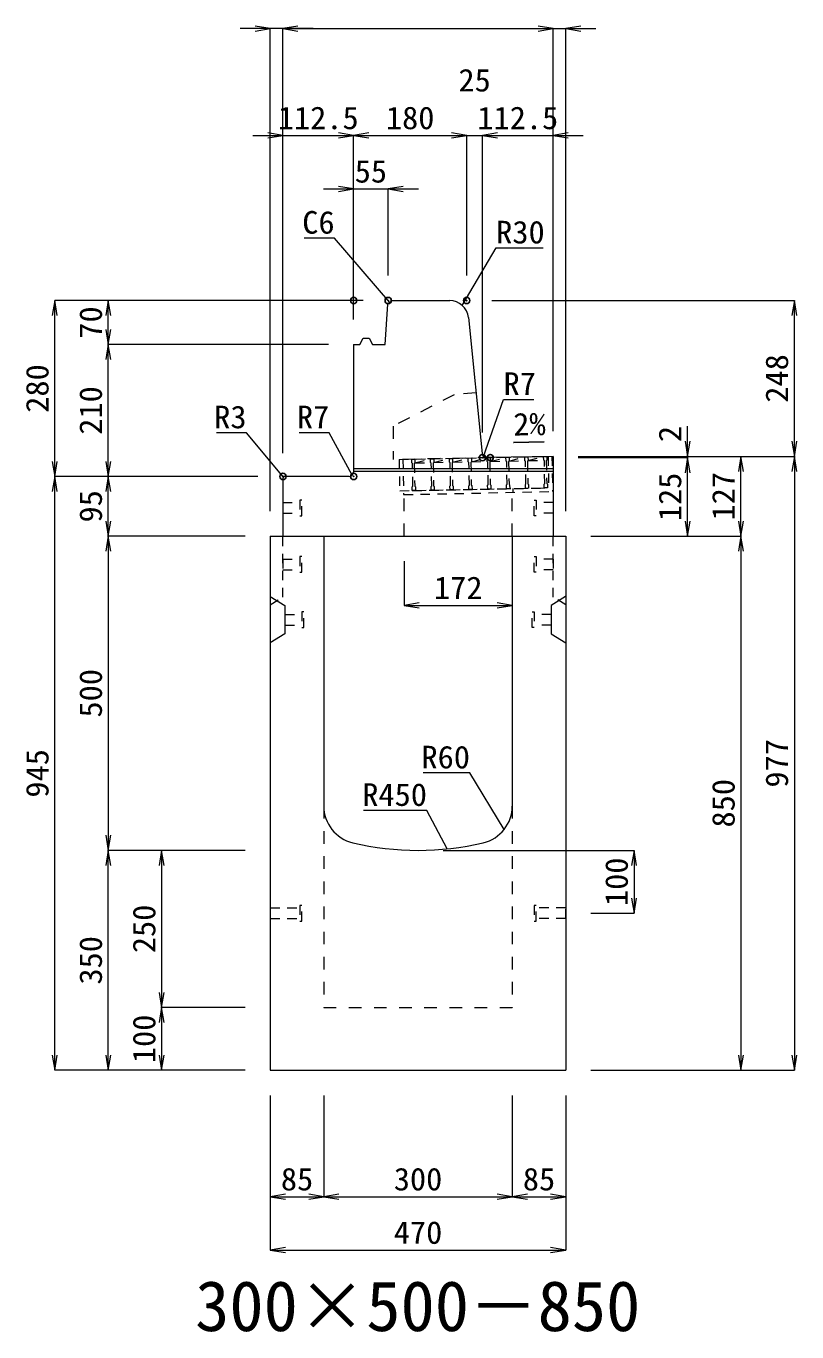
# Model space of a CAD drawing. Units: millimetres at full size; some dimension numbers follow another scale. Extents: x -18734 to 51600, y -18820 to 17820.
# Drawn here: x 4776 to 6003, y -11986 to -9908 of the extents above; entities that cross this region are included whole.
import ezdxf
from ezdxf.enums import TextEntityAlignment as Align

# ---------------------------------------------------------------- set-up
doc = ezdxf.new("R2010")
doc.units = ezdxf.units.MM
doc.header["$LTSCALE"] = 20
doc.header["$PDMODE"] = 32
doc.header["$PDSIZE"] = 10
doc.linetypes.add('USER1', pattern=[2, 1, -1])
doc.linetypes.add('USER2', pattern=[1.35, 0.75, -0.6])
for name, color, linetype, lineweight in [('インサート', 3, 'USER2', 9), ('グレーチング', 7, 'USER2', 5), ('受枠', 3, 'USER2', 9), ('寸法線', 7, 'Continuous', 13), ('引出線', 4, 'Continuous', 13), ('本体', 2, 'Continuous', 13), ('目地', 132, 'Continuous', 5)]:
    doc.layers.add(name, color=color, linetype=linetype, lineweight=lineweight)
doc.layers.add('作業エリア', color=11, linetype='Continuous')
doc.layers.add('文字', color=7, linetype='Continuous')
doc.styles.add('ＭＳ 明朝', font='')
doc.styles.get('ＭＳ 明朝').set_extended_font_data('MS Mincho')

# ---------------------------------------------------------------- blocks, each defined once
blk = doc.blocks.new('open_arrow')
at = {"color": 0, "linetype": 'Continuous', "lineweight": -2}
blk.add_lwpolyline([(7.5, 1.25), (0, 0), (7.5, -1.25)], dxfattribs=at)

msp = doc.modelspace()

# ---------------------------------------------------------------- linework, layer by layer
at = {"layer": 'インサート'}
for p, q in [((5185, -10666.5), (5212, -10666.5)), ((5185, -10666.5), (5185, -10683.5)), ((5215, -10662.5), (5212, -10662.5)), ((5212, -10662.5), (5212, -10687.5)), ((5215, -10687.5), (5215, -10662.5)), ((5585, -10662.5), (5588, -10662.5)), ((5585, -10687.5), (5585, -10662.5)), ((5588, -10662.5), (5588, -10687.5)), ((5615, -10666.5), (5588, -10666.5)), ((5615, -10666.5), (5615, -10683.5)), ((5185, -10683.5), (5212, -10683.5)), ((5212, -10687.5), (5215, -10687.5)), ((5588, -10687.5), (5585, -10687.5)), ((5615, -10683.5), (5588, -10683.5)), ((5185, -10756.5), (5212, -10756.5)), ((5185, -10756.5), (5185, -10773.5)), ((5215, -10752.5), (5212, -10752.5)), ((5212, -10752.5), (5212, -10777.5)), ((5215, -10777.5), (5215, -10752.5)), ((5585, -10752.5), (5588, -10752.5)), ((5585, -10777.5), (5585, -10752.5)), ((5588, -10752.5), (5588, -10777.5)), ((5615, -10756.5), (5588, -10756.5)), ((5615, -10756.5), (5615, -10773.5)), ((5185, -10773.5), (5212, -10773.5)), ((5212, -10777.5), (5215, -10777.5)), ((5588, -10777.5), (5585, -10777.5)), ((5615, -10773.5), (5588, -10773.5)), ((5188.2, -10844.5), (5215.2, -10844.5)), ((5188.2, -10844.5), (5188.2, -10861.5)), ((5218.2, -10840.5), (5215.2, -10840.5)), ((5215.2, -10840.5), (5215.2, -10865.5)), ((5218.2, -10865.5), (5218.2, -10840.5)), ((5581.8, -10840.5), (5584.8, -10840.5)), ((5581.8, -10865.5), (5581.8, -10840.5)), ((5584.8, -10840.5), (5584.8, -10865.5)), ((5611.8, -10844.5), (5584.8, -10844.5)), ((5611.8, -10844.5), (5611.8, -10861.5)), ((5188.2, -10861.5), (5215.2, -10861.5)), ((5215.2, -10865.5), (5218.2, -10865.5)), ((5584.8, -10865.5), (5581.8, -10865.5)), ((5611.8, -10861.5), (5584.8, -10861.5)), ((5165, -11311.5), (5212, -11311.5)), ((5165, -11311.5), (5165, -11328.5)), ((5215, -11307.5), (5212, -11307.5)), ((5212, -11307.5), (5212, -11332.5)), ((5215, -11332.5), (5215, -11307.5)), ((5588, -11307.5), (5585, -11307.5)), ((5585, -11307.5), (5585, -11332.5)), ((5588, -11332.5), (5588, -11307.5)), ((5635, -11311.5), (5588, -11311.5)), ((5635, -11328.5), (5635, -11311.5)), ((5165, -11328.5), (5212, -11328.5)), ((5212, -11332.5), (5215, -11332.5)), ((5585, -11332.5), (5588, -11332.5)), ((5635, -11328.5), (5588, -11328.5))]:
    msp.add_line(p, q, dxfattribs=at)
at = {"layer": 'グレーチング'}
for p, q in [((5389.92, -10597.5), (5604.88, -10593.2)), ((5395.04, -10603.4), (5419.92, -10596.9)), ((5425.04, -10602.8), (5449.91, -10596.3)), ((5455.03, -10602.2), (5479.91, -10595.7)), ((5485.03, -10601.6), (5509.9, -10595.1)), ((5515.02, -10601), (5539.89, -10594.5)), ((5545.01, -10600.4), (5569.89, -10593.9)), ((5575.01, -10599.8), (5599.88, -10593.3)), ((5395.04, -10603.4), (5420.04, -10602.9)), ((5425.04, -10602.8), (5450.03, -10602.3)), ((5455.03, -10602.2), (5480.03, -10601.7)), ((5485.03, -10601.6), (5510.02, -10601.1)), ((5515.02, -10601), (5540.01, -10600.5)), ((5545.01, -10600.4), (5570.01, -10599.9)), ((5575.01, -10599.8), (5600, -10599.3)), ((5390.92, -10647.49), (5605.88, -10643.19))]:
    msp.add_line(p, q, dxfattribs=at)
for points in [[(5389.92, -10597.5), (5394.92, -10597.4), (5395.04, -10603.4), (5394.06, -10604.42), (5394.78, -10640.41), (5395.8, -10641.39), (5395.92, -10647.39), (5390.92, -10647.49), (5390.8, -10641.49), (5391.78, -10640.47), (5391.06, -10604.48), (5390.04, -10603.5)], [(5419.92, -10596.9), (5424.92, -10596.8), (5425.04, -10602.8), (5424.06, -10603.82), (5424.78, -10639.81), (5425.8, -10640.79), (5425.92, -10646.79), (5420.92, -10646.89), (5420.8, -10640.89), (5421.78, -10639.87), (5421.06, -10603.88), (5420.04, -10602.9)], [(5449.91, -10596.3), (5454.91, -10596.2), (5455.03, -10602.2), (5454.05, -10603.22), (5454.77, -10639.21), (5455.79, -10640.19), (5455.91, -10646.19), (5450.91, -10646.29), (5450.79, -10640.29), (5451.77, -10639.27), (5451.05, -10603.28), (5450.03, -10602.3)], [(5479.91, -10595.7), (5484.91, -10595.6), (5485.03, -10601.6), (5484.05, -10602.62), (5484.77, -10638.61), (5485.79, -10639.59), (5485.91, -10645.59), (5480.91, -10645.69), (5480.79, -10639.69), (5481.77, -10638.67), (5481.05, -10602.68), (5480.03, -10601.7)], [(5509.9, -10595.1), (5514.9, -10595), (5515.02, -10601), (5514.04, -10602.02), (5514.76, -10638.01), (5515.78, -10638.99), (5515.9, -10644.99), (5510.9, -10645.09), (5510.78, -10639.09), (5511.76, -10638.07), (5511.04, -10602.08), (5510.02, -10601.1)], [(5539.89, -10594.5), (5544.89, -10594.4), (5545.01, -10600.4), (5544.03, -10601.42), (5544.75, -10637.41), (5545.77, -10638.39), (5545.89, -10644.39), (5540.89, -10644.49), (5540.77, -10638.49), (5541.75, -10637.47), (5541.03, -10601.48), (5540.01, -10600.5)], [(5569.89, -10593.9), (5574.89, -10593.8), (5575.01, -10599.8), (5574.03, -10600.82), (5574.75, -10636.81), (5575.77, -10637.79), (5575.89, -10643.79), (5570.89, -10643.89), (5570.77, -10637.89), (5571.75, -10636.87), (5571.03, -10600.88), (5570.01, -10599.9)], [(5599.88, -10593.3), (5604.88, -10593.2), (5605, -10599.2), (5604.02, -10600.22), (5604.74, -10636.21), (5605.76, -10637.19), (5605.88, -10643.19), (5600.88, -10643.29), (5600.76, -10637.29), (5601.74, -10636.27), (5601.02, -10600.28), (5600, -10599.3)]]:
    msp.add_lwpolyline(points, close=True, dxfattribs=at)
at = {"layer": '作業エリア'}
for p in [(5297.5, -10345), (5352.5, -10345), (5477.5, -10345), (5502.5, -10595), (5515, -10595), (5185, -10625), (5297.5, -10625)]:
    msp.add_point(p, dxfattribs=at)
at = {"layer": '受枠'}
for p, q in [((5369.93, -10597.9), (5612.88, -10593.04)), ((5375.93, -10597.78), (5377.05, -10653.77)), ((5606.88, -10593.16), (5607.88, -10643.15)), ((5612.88, -10593.04), (5614, -10649.03)), ((5369.93, -10597.9), (5370.93, -10647.89)), ((5370.93, -10647.89), (5607.88, -10643.15)), ((5377.05, -10653.77), (5614, -10649.03)), ((5550.89, -10644.29), (5551.01, -10650.29))]:
    msp.add_line(p, q, dxfattribs=at)
at = {"layer": '寸法線'}
for p, q in [((5233, -9912.31), (5117, -9912.31)), ((5165, -10680), (5165, -9912.31)), ((5185, -9912.31), (5615, -9912.31)), ((5185, -10588), (5185, -9912.31)), ((5185, -10588), (5185, -9912.31)), ((5567, -9912.31), (5683, -9912.31)), ((5615, -10553), (5615, -9912.31)), ((5615, -10553), (5615, -9912.31)), ((5635, -10680), (5635, -9912.31)), ((5137, -10082.31), (5297.5, -10082.31)), ((5185, -10588), (5185, -10082.31)), ((5297.5, -10082.31), (5477.5, -10082.31)), ((5297.5, -10375), (5297.5, -10082.31)), ((5297.5, -10375), (5297.5, -10082.31)), ((5429.5, -10082.31), (5550.5, -10082.31)), ((5477.5, -10305), (5477.5, -10082.31)), ((5477.5, -10305), (5477.5, -10082.31)), ((5502.5, -10555), (5502.5, -10082.31)), ((5502.5, -10082.31), (5663, -10082.31)), ((5502.5, -10555), (5502.5, -10082.31)), ((5615, -10553), (5615, -10082.31)), ((5249.5, -10167.31), (5400.5, -10167.31)), ((5297.5, -10375), (5297.5, -10167.31)), ((5352.5, -10305), (5352.5, -10167.31)), ((4822.06, -10625), (4822.06, -10345)), ((5312.5, -10345), (4822.06, -10345)), ((4907.06, -10415), (4907.06, -10345)), ((5312.5, -10345), (4907.06, -10345)), ((5517.5, -10345), (5998.78, -10345)), ((5998.78, -10593), (5998.78, -10345)), ((4907.06, -10625), (4907.06, -10415)), ((5257.5, -10415), (4907.06, -10415)), ((5257.5, -10415), (4907.06, -10415)), ((5828.78, -10643), (5828.78, -10545)), ((5655, -10593), (5998.78, -10593)), ((5655, -10593), (5913.78, -10593)), ((5655, -10593), (5828.78, -10593)), ((5655, -10593), (5998.78, -10593)), ((5655, -10595), (5828.78, -10595)), ((5655, -10595), (5828.78, -10595)), ((5828.78, -10720), (5828.78, -10595)), ((5913.78, -10720), (5913.78, -10593)), ((5998.78, -10593), (5998.78, -11570)), ((4822.06, -11570), (4822.06, -10625)), ((5145, -10625), (4822.06, -10625)), ((5145, -10625), (4822.06, -10625)), ((4907.06, -10720), (4907.06, -10625)), ((5145, -10625), (4907.06, -10625)), ((5145, -10625), (4907.06, -10625)), ((4907.06, -10720), (4907.06, -11220)), ((5125, -10720), (4907.06, -10720)), ((5125, -10720), (4907.06, -10720)), ((5675, -10720), (5913.78, -10720)), ((5675, -10720), (5913.78, -10720)), ((5675, -10720), (5828.78, -10720)), ((5913.78, -10720), (5913.78, -11570)), ((5378, -10760), (5378, -10830.23)), ((5378, -10830.23), (5550, -10830.23)), ((5125, -11220), (4907.06, -11220)), ((4907.06, -11570), (4907.06, -11220)), ((5125, -11220), (4907.06, -11220)), ((4992.06, -11220), (4992.06, -11470)), ((5125, -11220), (4992.06, -11220)), ((5440, -11220), (5743.78, -11220)), ((5743.78, -11220), (5743.78, -11320)), ((5675, -11320), (5743.78, -11320)), ((5125, -11470), (4992.06, -11470)), ((4992.06, -11470), (4992.06, -11570)), ((5125, -11470), (4992.06, -11470)), ((5125, -11570), (4822.06, -11570)), ((5125, -11570), (4907.06, -11570)), ((5125, -11570), (4992.06, -11570)), ((5675, -11570), (5913.78, -11570)), ((5675, -11570), (5998.78, -11570)), ((5165, -11610), (5165, -11771.16)), ((5165, -11610), (5165, -11856.16)), ((5250, -11610), (5250, -11771.16)), ((5250, -11610), (5250, -11771.16)), ((5550, -11610), (5550, -11771.16)), ((5550, -11610), (5550, -11771.16)), ((5635, -11610), (5635, -11771.16)), ((5635, -11610), (5635, -11856.16)), ((5165, -11771.16), (5250, -11771.16)), ((5250, -11771.16), (5550, -11771.16)), ((5550, -11771.16), (5635, -11771.16)), ((5165, -11856.16), (5635, -11856.16))]:
    msp.add_line(p, q, dxfattribs=at)
at = {"layer": '引出線'}
for points in [[(5355.29, -10347.99), (5267.27, -10245.82), (5218.92, -10245.82)], [(5470.48, -10352.76), (5524.33, -10261.36), (5599, -10261.36)], [(5504.14, -10593.19), (5536.08, -10502.42), (5584.01, -10502.42)], [(5185.88, -10625.88), (5127.15, -10555.51), (5079.43, -10555.51)], [(5295.45, -10622.95), (5258.75, -10555.51), (5210.82, -10555.51)], [(5552.12, -10570.88), (5600.83, -10569.9), (5552.08, -10570.88)], [(5537.07, -11186.68), (5482.66, -11096.79), (5407.98, -11096.79)], [(5446.44, -11217.6), (5414.22, -11156.45), (5313.21, -11156.45)]]:
    msp.add_lwpolyline(points, dxfattribs=at)
at = {"layer": '本体'}
for p, q in [((5352.07, -10350.98), (5358.5, -10345)), ((5358.5, -10345), (5450.35, -10345)), ((5347.5, -10415), (5352.07, -10350.98)), ((5480.2, -10372.01), (5501.87, -10588.7)), ((5307.5, -10415), (5312.5, -10405)), ((5312.5, -10405), (5322.5, -10405)), ((5322.5, -10405), (5327.5, -10415)), ((5297.5, -10415), (5297.5, -10618)), ((5297.5, -10415), (5307.5, -10415)), ((5327.5, -10415), (5347.5, -10415)), ((5515, -10595), (5508.83, -10595)), ((5615, -10593), (5515, -10595)), ((5615, -10593), (5615, -10720)), ((5185, -10628), (5185, -10720)), ((5290.5, -10625), (5188, -10625)), ((5165, -10720), (5165, -11570)), ((5165, -10720), (5250, -10720)), ((5185, -10720), (5615, -10720)), ((5250, -10720), (5250, -11149.47)), ((5550, -10720), (5635, -10720)), ((5550, -10720), (5550, -11149.47)), ((5635, -10720), (5635, -11570)), ((5165, -11570), (5635, -11570))]:
    msp.add_line(p, q, dxfattribs=at)
at = {"layer": '本体', "linetype": 'USER1'}
for p, q in [((5492.2, -10492), (5457.5, -10495)), ((5457.5, -10495), (5360.5, -10545)), ((5360.5, -10545), (5360.5, -10598.09)), ((5515, -10595), (5360.5, -10598.09)), ((5378, -10720), (5378, -10647.75)), ((5550, -10720), (5550, -10644.31))]:
    msp.add_line(p, q, dxfattribs=at)
at = {"layer": '本体', "linetype": 'USER2', "lineweight": 9}
for p, q in [((5185, -10817), (5185, -10720)), ((5615, -10817), (5615, -10720)), ((5165, -10829.5), (5185, -10817)), ((5635, -10829.5), (5615, -10817))]:
    msp.add_line(p, q, dxfattribs=at)
at = {"layer": '本体', "lineweight": 9}
for p, q in [((5165, -10816), (5188.2, -10830.5)), ((5634.58, -10816.26), (5611.8, -10830.5)), ((5188.2, -10830.5), (5188.2, -10875.5)), ((5611.8, -10830.5), (5611.8, -10875.5)), ((5188.2, -10875.5), (5165, -10890)), ((5611.8, -10875.5), (5635, -10890))]:
    msp.add_line(p, q, dxfattribs=at)
at = {"layer": '本体', "linetype": 'USER1', "lineweight": 15}
for p, q in [((5250, -11149.47), (5250, -11470)), ((5550, -11149.47), (5550, -11470)), ((5250, -11470), (5550, -11470))]:
    msp.add_line(p, q, dxfattribs=at)
at = {"layer": '本体'}
for centre, radius, start, end in [((5450.35, -10375), 30, 5.71059, 90), ((5508.83, -10588), 7, 185.71059, 270), ((5290.5, -10618), 7, 270, 0), ((5188, -10628), 3, 90, 180), ((5310, -11149.47), 60, 180, 256.65764), ((5490, -11149.47), 60, 283.34236, 0), ((5400, -10770), 450, 256.65764, 283.34236)]:
    msp.add_arc(centre, radius, start, end, dxfattribs=at)
at = {"layer": '目地'}
for p, q in [((5615, -10613), (5297.5, -10613)), ((5615, -10617), (5297.5, -10617))]:
    msp.add_line(p, q, dxfattribs=at)

# ---------------------------------------------------------------- block references
at = {"layer": '寸法線', "xscale": 3.2, "yscale": 3.2}
for p, rotation in [((5165, -9912.31), 180), ((5615, -9912.31), 180), ((5615, -9912.31), 180), ((5185, -10082.31), 180), ((5297.5, -10082.31), 180), ((5477.5, -10082.31), 180), ((5477.5, -10082.31), 180), ((5297.5, -10167.31), 180), ((4822.06, -10345), 270), ((4907.06, -10345), 270), ((5998.78, -10345), 270), ((4907.06, -10415), 90), ((4907.06, -10415), 270), ((5828.78, -10593), 90), ((5998.78, -10593), 90), ((5828.78, -10595), 270), ((5828.78, -10595), 270), ((5913.78, -10593), 270), ((5998.78, -10593), 270), ((4822.06, -10625), 90), ((4907.06, -10625), 90), ((4822.06, -10625), 270), ((4907.06, -10625), 270), ((4907.06, -10720), 90), ((5828.78, -10720), 90), ((5913.78, -10720), 90), ((4907.06, -10720), 270), ((5913.78, -10720), 270), ((5550, -10830.23), 180), ((4907.06, -11220), 90), ((4907.06, -11220), 270), ((4992.06, -11220), 270), ((5743.78, -11220), 270), ((5743.78, -11320), 90), ((4992.06, -11470), 90), ((4992.06, -11470), 270), ((4822.06, -11570), 90), ((4907.06, -11570), 90), ((4992.06, -11570), 90), ((5913.78, -11570), 90), ((5998.78, -11570), 90), ((5250, -11771.16), 180), ((5550, -11771.16), 180), ((5635, -11771.16), 180), ((5635, -11856.16), 180)]:
    msp.add_blockref('open_arrow', p, dxfattribs=dict(at, rotation=rotation))
for p in [(5185, -9912.31), (5185, -9912.31), (5635, -9912.31), (5297.5, -10082.31), (5502.5, -10082.31), (5502.5, -10082.31), (5615, -10082.31), (5352.5, -10167.31), (5378, -10830.23), (5165, -11771.16), (5250, -11771.16), (5550, -11771.16), (5165, -11856.16)]:
    msp.add_blockref('open_arrow', p, dxfattribs=at)
at = {"layer": '引出線', "xscale": 0.0533, "yscale": 0.0533}
for p, rotation in [((5355.29, -10347.99), 130.7), ((5470.48, -10352.76), 59.5), ((5552.12, -10570.88), 1.1), ((5504.14, -10593.19), 70.6), ((5185.88, -10625.88), 129.8), ((5295.45, -10622.95), 118.6), ((5537.07, -11186.68), 121.2), ((5446.44, -11217.6), 117.8)]:
    msp.add_blockref('open_arrow', p, dxfattribs=dict(at, rotation=rotation))

# ---------------------------------------------------------------- texts
at = {"layer": '寸法線', "style": 'ＭＳ 明朝', "width": 1.05}
for s, p in [('25', (5490, -9994.31)), ('112.5', (5241.25, -10054.31)), ('112.5', (5558.75, -10054.31)), ('180', (5387.5, -10054.31)), ('55', (5325, -10139.31)), ('172', (5464, -10802.23)), ('85', (5207.5, -11743.16)), ('300', (5400, -11743.16)), ('85', (5592.5, -11743.16)), ('470', (5400, -11828.16))]:
    msp.add_text(s, height=36.03, dxfattribs=at).set_placement(p, align=Align.MIDDLE_CENTER)
for s, p in [('70', (4879.06, -10380)), ('280', (4794.06, -10485)), ('248', (5970.78, -10469)), ('210', (4879.06, -10520)), ('2', (5800.78, -10557.41)), ('125', (5800.78, -10657.5)), ('127', (5885.78, -10656.5)), ('95', (4879.06, -10672.5)), ('500', (4879.06, -10970)), ('977', (5970.78, -11081.5)), ('945', (4794.06, -11097.5)), ('850', (5885.78, -11145)), ('100', (5715.78, -11270)), ('250', (4964.06, -11345)), ('350', (4879.06, -11395)), ('100', (4964.06, -11520))]:
    msp.add_text(s, height=36.03, rotation=90, dxfattribs=at).set_placement(p, align=Align.MIDDLE_CENTER)
at = {"layer": '引出線', "style": 'ＭＳ 明朝', "width": 1.05}
for s, p in [('C6', (5267.27, -10202.62)), ('R3', (5127.15, -10512.31)), ('R7', (5258.75, -10512.31)), ('R60', (5482.66, -11053.59)), ('R450', (5414.22, -11113.25))]:
    msp.add_text(s, height=36.03, dxfattribs=at).set_placement(p, align=Align.TOP_RIGHT)
for s, p in [('R30', (5524.33, -10218.16)), ('R7', (5536.08, -10459.22))]:
    msp.add_text(s, height=36.03, dxfattribs=at).set_placement(p, align=Align.TOP_LEFT)
msp.add_text('2%', height=36.03, rotation=1.146, dxfattribs=at).set_placement((5551.15, -10523.98), align=Align.TOP_LEFT)
at = {"layer": '文字', "style": 'ＭＳ 明朝'}
msp.add_text('300×500－850', height=80.06, dxfattribs=at).set_placement((5399.52, -11944.97), align=Align.MIDDLE_CENTER)

doc.saveas('drawing.dxf')
